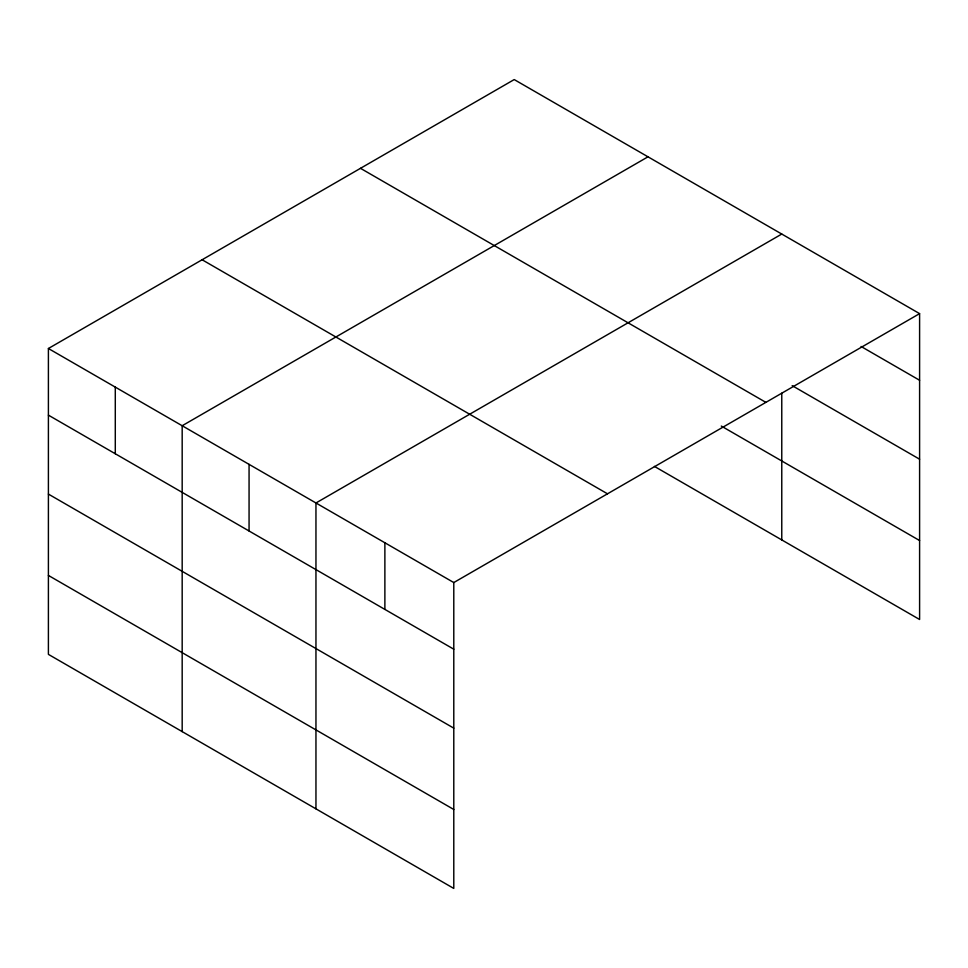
<?xml version="1.0" encoding="UTF-8"?>
<svg xmlns="http://www.w3.org/2000/svg" width="968" height="968" viewBox="0 0 968 968"><rect width="100%" height="100%" fill="white"/><g stroke="black" fill="none" stroke-linecap="round" stroke-linejoin="round"><path stroke-width="1.45" d="M48.4 348.504L453.786 582.554L453.786 888.43L48.4 654.368L48.4 348.504L514.214 79.57L919.6 313.632L919.6 619.496L654.416 466.394M647.991 156.816L182.178 425.738L182.178 731.614M781.769 234.05L315.955 502.985L315.955 808.849M453.786 582.554L919.6 313.632M861.084 346.483L919.6 380.267M792.175 385.639L919.6 459.207M360.495 168.323L765.882 402.373M721.305 426.065L919.6 540.543M202.118 259.763L607.505 493.813M48.4 415.139L453.786 649.189M48.4 494.091L453.786 728.142M48.4 575.428L453.786 809.478M781.769 393.189L781.769 539.914M384.877 542.77L384.877 609.404M249.066 464.362L249.066 530.996M115.289 387.127L115.289 453.762"/></g></svg>
